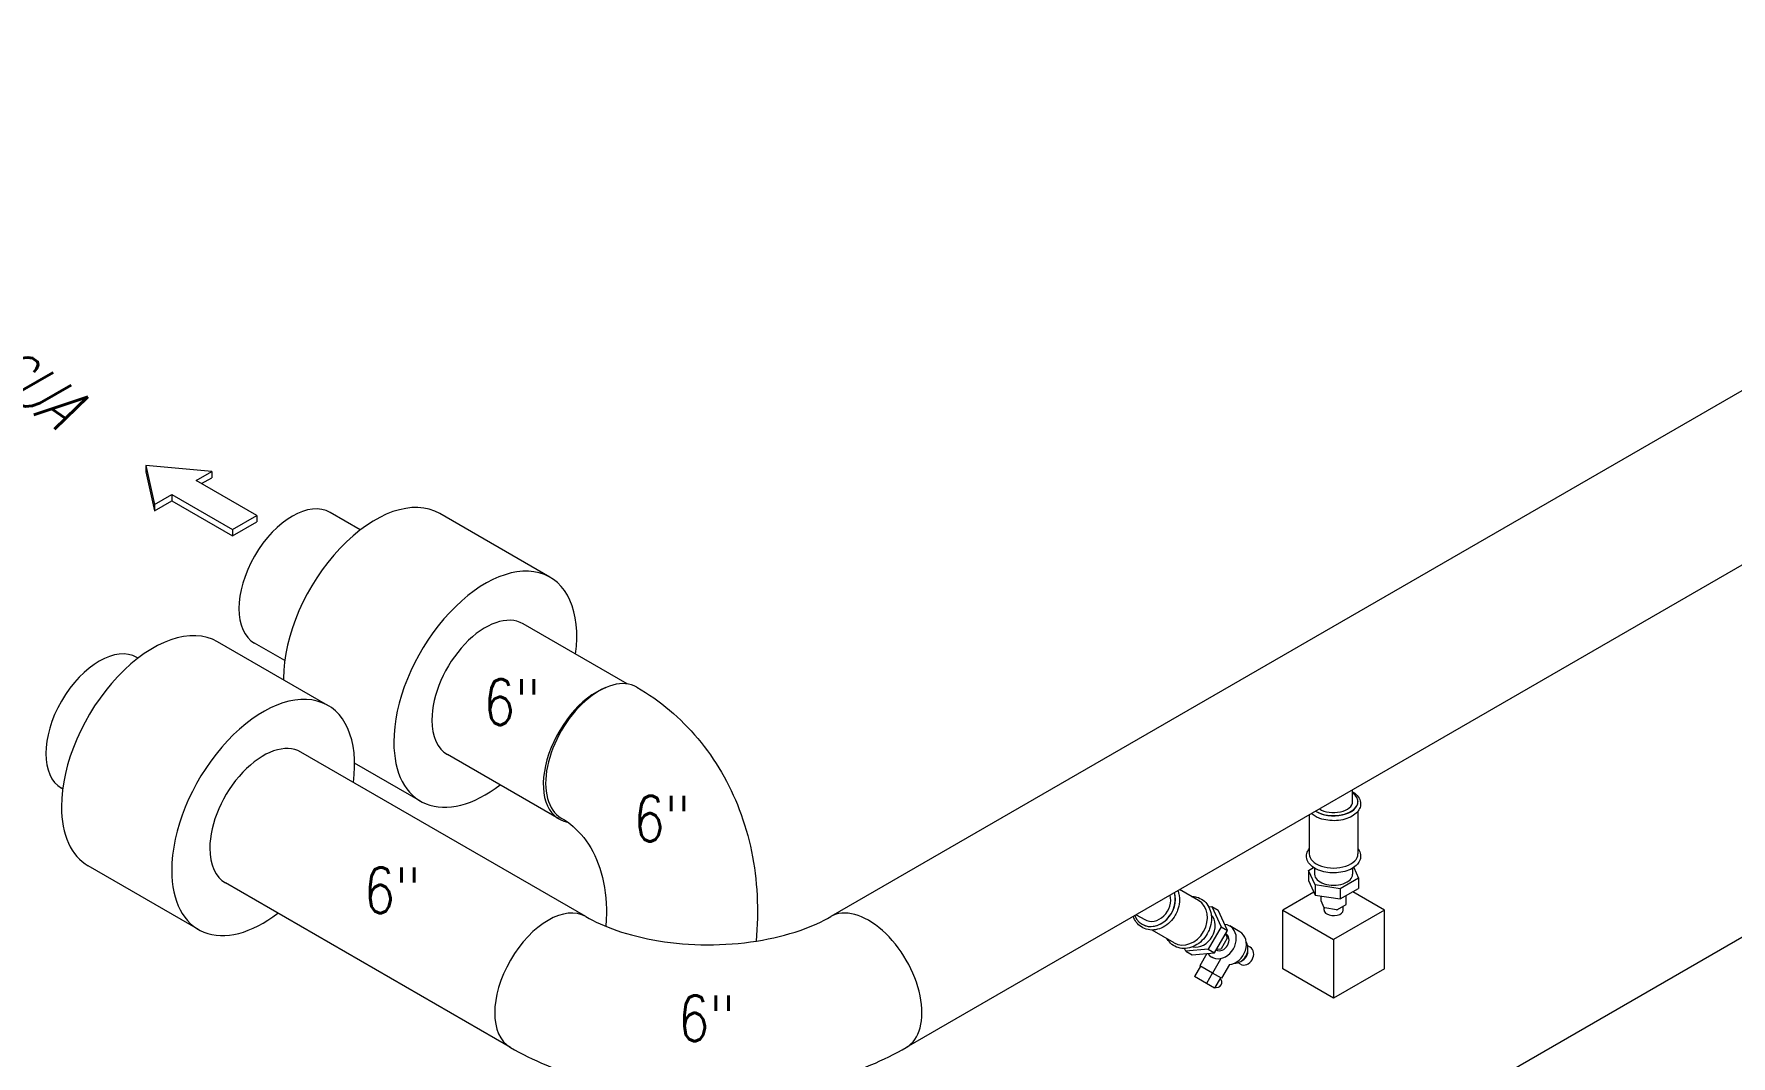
# Model space of a CAD drawing. Header units: millimetres. Extents: x -312439 to 477422, y -331570 to 212570.
# Drawn here: x 343380 to 348012, y 103533 to 106323 of the extents above; entities that cross this region are included whole.
import ezdxf

# ---------------------------------------------------------------- set-up
doc = ezdxf.new("R2010")
doc.units = ezdxf.units.MM
doc.layers.add('ARCONDTEXTO', color=4, linetype='Continuous')
doc.styles.add('ROMANS', font='romans.shx', dxfattribs={"height": 187.5})

msp = doc.modelspace()

# ---------------------------------------------------------------- linework, layer by layer
at = {"color": 5, "linetype": 'Continuous', "lineweight": 0, "extrusion": (-1.11022e-16, 0.816497, 0.57735)}
for p, q in [((350724.811, 106898.963), (345554.74, 103914.021)), ((350930.936, 106541.945), (345760.864, 103557.003)), ((344270.567, 104969.545), (344188.239, 105017.077)), ((344788.322, 104840.324), (344487.394, 105014.065)), ((344999.053, 104548.953), (344714.837, 104713.045)), ((344182.104, 104490.324), (343881.176, 104664.065)), ((344064.442, 104612.527), (343982.114, 104660.059)), ((343664.349, 104619.545), (343661.171, 104621.38)), ((349090.557, 104463.375), (346236.683, 102815.69)), ((344886.352, 103914.021), (344108.62, 104363.045)), ((344812.762, 104180.484), (344508.713, 104356.027)), ((344435.228, 104228.748), (344255.208, 104332.682)), ((343458.224, 104262.527), (343455.047, 104264.361)), ((346978.909, 104227.897), (346978.909, 104260.242)), ((346993.537, 104227.897), (346993.537, 104227.476)), ((346860.423, 104191.833), (346860.423, 104084.994)), ((346993.537, 104201.359), (346993.537, 104084.994)), ((343829.01, 103878.748), (343528.082, 104052.489)), ((344680.227, 103557.003), (343902.495, 104006.027)), ((346558.396, 103957.817), (346506.745, 103987.637)), ((346388.258, 103919.229), (346411.639, 103905.73)), ((346404.584, 103892.913), (346404.326, 103893.062)), ((346491.838, 103842.536), (346431.445, 103877.404))]:
    msp.add_line(p, q, dxfattribs=at)
at = {"color": 4, "linetype": 'Continuous', "lineweight": 0, "extrusion": (3.33067e-16, 0.816497, 0.57735)}
for p, q in [((343685.442, 105144.999), (343709.306, 105038.621)), ((343865.458, 105128.775), (343685.442, 105144.999)), ((343685.442, 105144.999), (343685.442, 105127.912)), ((343685.442, 105127.912), (343709.306, 105021.535)), ((343822.716, 105104.098), (343865.458, 105128.775)), ((343987.815, 105008.779), (343822.716, 105104.098)), ((343837.514, 105095.555), (343865.458, 105111.689)), ((343865.458, 105128.775), (343865.458, 105111.689)), ((343709.306, 105038.621), (343756.284, 105065.744)), ((343756.284, 105065.744), (343921.382, 104970.424)), ((343756.284, 105065.744), (343756.284, 105048.657)), ((343709.306, 105021.535), (343756.284, 105048.657)), ((343709.306, 105038.621), (343709.306, 105021.535)), ((343756.284, 105048.657), (343921.382, 104953.337)), ((343921.382, 104970.424), (343987.815, 105008.779)), ((343987.815, 105008.779), (343987.815, 104991.692)), ((343921.382, 104953.337), (343987.815, 104991.692)), ((343921.382, 104970.424), (343921.382, 104953.337))]:
    msp.add_line(p, q, dxfattribs=at)
at = {"color": 2, "linetype": 'Continuous', "lineweight": 0, "extrusion": (-1.11022e-16, 0.816497, 0.57735)}
for p, q in [((346858.679, 104040.196), (346872.244, 104048.027)), ((346858.679, 104040.196), (346858.679, 104012.196)), ((346876.98, 104000.762), (346858.679, 104040.196)), ((346875.051, 104046.231), (346875.051, 104029.629)), ((346978.909, 104046.231), (346978.909, 104029.629)), ((346981.81, 104048.09), (346995.281, 104019.063)), ((346858.679, 104012.196), (346876.98, 103972.762)), ((346945.281, 103990.196), (346876.98, 104000.762)), ((346876.98, 104000.762), (346876.98, 103972.762)), ((346995.281, 104019.063), (346945.281, 103990.196)), ((346945.281, 103962.196), (346995.281, 103991.063)), ((346945.281, 103990.196), (346945.281, 103962.196)), ((346995.281, 104019.063), (346995.281, 103991.063)), ((346585.958, 103941.062), (346594.379, 103941.838)), ((346594.379, 103941.838), (346620, 103886.219)), ((346594.379, 103941.838), (346611.526, 103931.938)), ((346873.222, 103980.861), (346788.198, 103931.772)), ((346876.98, 103972.762), (346945.281, 103962.196)), ((346893.034, 103957.125), (346893.034, 103970.278)), ((346901.716, 103938.283), (346893.094, 103956.86)), ((346900.893, 103931.772), (346900.893, 103940.056)), ((346960.408, 103946.447), (346936.853, 103932.847)), ((346953.067, 103931.772), (346953.067, 103942.208)), ((346960.927, 103947.169), (346960.927, 103971.228)), ((347065.762, 103931.772), (346979.174, 103981.764)), ((346637.147, 103876.319), (346611.526, 103931.938)), ((346788.198, 103771.52), (346788.198, 103931.772)), ((346788.198, 103931.772), (346926.98, 103851.646)), ((346935.144, 103932.583), (346902.967, 103937.561)), ((347065.762, 103931.772), (346926.98, 103851.646)), ((347065.762, 103771.52), (347065.762, 103931.772)), ((346620, 103886.219), (346584.644, 103824.982)), ((346601.791, 103815.082), (346637.147, 103876.319)), ((346636.45, 103855.13), (346619.794, 103826.281)), ((346620, 103886.219), (346637.147, 103876.319)), ((346631.841, 103867.129), (346636.591, 103856.818)), ((346671.002, 103872.608), (346643.483, 103888.495)), ((346926.98, 103851.646), (346926.98, 103691.394)), ((346523.666, 103819.365), (346520.128, 103827.044)), ((346584.644, 103824.982), (346523.666, 103819.365)), ((346523.666, 103819.365), (346540.813, 103809.465)), ((346540.813, 103809.465), (346601.791, 103815.082)), ((346580.831, 103813.151), (346561.705, 103780.027)), ((346584.644, 103824.982), (346601.791, 103815.082)), ((346597.4, 103801.786), (346594.416, 103803.509)), ((346618.402, 103825.315), (346607.098, 103824.274)), ((346699.316, 103830.178), (346692.587, 103834.063)), ((346564.111, 103778.638), (346547.755, 103750.309)), ((346596.4, 103759.995), (346561.705, 103780.027)), ((346596.099, 103760.168), (346579.743, 103731.84)), ((346618.033, 103797.463), (346596.4, 103759.995)), ((346620.934, 103745.83), (346596.4, 103759.995)), ((346642.568, 103783.299), (346620.934, 103745.83)), ((346672.837, 103784.315), (346666.108, 103788.2)), ((346926.98, 103691.394), (346788.198, 103771.52)), ((347065.762, 103771.52), (346926.98, 103691.394)), ((346579.743, 103731.84), (346547.755, 103750.309)), ((346602.172, 103718.89), (346579.743, 103731.84)), ((346618.528, 103747.219), (346602.172, 103718.89)), ((346603.808, 103721.724), (346604.17, 103721.515)), ((346616.893, 103744.387), (346617.255, 103744.178))]:
    msp.add_line(p, q, dxfattribs=at)
at = {"color": 5, "linetype": 'Continuous', "lineweight": 0}
for centre, major_axis, ratio, start_param, end_param in [((344310.847, 104708.277), (-176.547, -305.788), 0.57735027, 3.14159265, 5.49778714), ((344085.177, 104838.568), (103.062, 178.509), 0.57735027, 0, 3.14159265), ((344611.775, 104534.536), (176.547, 305.788), 0.57735027, 5.33574948, 8.6393798), ((344611.775, 104534.536), (-103.062, -178.509), 0.57735027, 3.14159265, 5.49778714), ((343704.629, 104358.277), (-176.547, -305.788), 0.57735027, 3.14159265, 5.49778714), ((343558.109, 104442.871), (103.062, 178.509), 0.57735027, 0, 3.14159265), ((344310.847, 104708.277), (-176.547, -305.788), 0.57735027, 5.49778714, 5.51169713), ((344922.207, 104361.579), (-103.062, -178.509), 0.57735027, 3.14159265, 6.28318531), ((344005.557, 104184.536), (176.547, 305.788), 0.57735027, 5.33574948, 8.6393798), ((344915.824, 104358.993), (103.062, 178.509), 0.57735027, 0.61508992, 3.34928026), ((344611.775, 104534.536), (-103.062, -178.509), 0.57735027, 5.49778714, 6.28318531), ((344005.557, 104184.536), (-103.062, -178.509), 0.57735027, 3.14159265, 5.49778714), ((344611.775, 104534.536), (176.547, 305.788), 0.57735027, 2.35619449, 4.08902848), ((346926.98, 104227.476), (66.557, 0), 0.57735027, 3.87572764, 6.28318531), ((346926.98, 104227.897), (66.557, 0), 0.57735027, 3.88348995, 6.95896453), ((346926.98, 104227.897), (51.929, 0), 0.57735027, 3.87122487, 6.28318531), ((343704.629, 104358.277), (-176.547, -305.788), 0.57735027, 5.49778714, 6.28318531), ((344005.557, 104184.536), (-103.062, -178.509), 0.57735027, 5.49778714, 6.28318531), ((346926.98, 104084.994), (66.557, 0), 0.57735027, 3.14159265, 6.28318531), ((344005.557, 104184.536), (176.547, 305.788), 0.57735027, 2.35619449, 4.08902848), ((344783.29, 103735.512), (103.062, 178.509), 0.57735027, 0, 3.14159265), ((345657.802, 103735.512), (-103.062, 178.509), 0.57735027, 3.14159265, 6.28318531), ((346437.604, 103950.702), (33.279, 57.64), 0.81648091, 2.57094248, 5.62285797), ((346437.862, 103950.553), (33.279, 57.64), 0.81648091, 3.14159265, 5.62733879), ((346437.604, 103950.702), (25.965, 44.972), 0.81648091, 3.14159265, 5.61021498), ((346525.117, 103900.176), (33.279, 57.64), 0.81648091, 3.14159265, 6.28315817), ((346525.117, 103900.176), (33.279, 57.64), 0.81648091, 6.28315817, 6.28318531)]:
    msp.add_ellipse(centre, major_axis=major_axis, ratio=ratio, start_param=start_param, end_param=end_param, dxfattribs=at)
at = {"color": 2, "linetype": 'Continuous', "lineweight": 0}
for centre, major_axis, ratio, start_param, end_param in [((346926.98, 104029.629), (51.929, 0), 0.57735027, 3.14159265, 6.28318531), ((346894.803, 103957.125), (-1.769, 0), 0.57735027, 0, 0.26179939), ((346959.157, 103947.169), (1.769, 0), 0.57735027, 5.49778714, 6.28318531), ((346559.022, 103880.601), (-25.965, -44.972), 0.81648091, 0.242562, 2.89903065), ((346618.95, 103846.002), (-24.533, -42.493), 0.81648091, 5.9194995, 9.78848424), ((346926.98, 103931.772), (26.087, 0), 0.57735027, 3.14159265, 3.92699082), ((346903.425, 103938.547), (-1.769, 0), 0.57735027, 0.26179939, 1.30899694), ((346926.98, 103931.772), (26.087, 0), 0.57735027, 3.92699082, 6.28318531), ((346935.602, 103933.569), (-1.769, 0), 0.57735027, 1.30899694, 2.35619449), ((346618.95, 103846.002), (13.044, 22.592), 0.81648091, 3.16976371, 6.25495997), ((346635.199, 103855.852), (-0.885, -1.532), 0.81648091, 1.57076919, 2.61796674), ((346646.468, 103830.114), (24.533, 42.493), 0.81648091, 3.66516429, 6.28318531), ((346618.543, 103827.003), (-0.885, -1.532), 0.81648091, 0.52357164, 1.57076919), ((346662.12, 103821.078), (-17.991, -31.162), 0.81648091, 0.40169019, 1.57076919), ((346670.298, 103816.356), (13.24, 22.932), 0.81648091, 3.99069472, 4.71236184), ((346662.12, 103821.078), (-17.991, -31.162), 0.81648091, 1.57076919, 2.73990247), ((346670.298, 103816.356), (13.24, 22.932), 0.81648091, 4.71236184, 5.43408324), ((346686.077, 103807.246), (-13.24, -22.932), 0.81648091, 1.57076919, 3.14159265), ((346686.077, 103807.246), (-13.24, -22.932), 0.81648091, 0, 1.57076919), ((346610.712, 103732.846), (-6.542, -11.332), 0.81648091, 0, 1.57076919), ((346610.712, 103732.846), (-6.542, -11.332), 0.81648091, 1.57076919, 3.14159265)]:
    msp.add_ellipse(centre, major_axis=major_axis, ratio=ratio, start_param=start_param, end_param=end_param, dxfattribs=at)
at = {"color": 5, "linetype": 'Continuous', "lineweight": 0}
for points, knots in [([(345025.269, 104540.088), (345088.421, 104503.627), (345144.958, 104455.86), (345240.012, 104342.582), (345278.013, 104276.756), (345333.343, 104132.005), (345349.407, 104052.566), (345355.712, 103930.52), (345354.716, 103888.724), (345350.714, 103847.065)], [4.71238898, 4.71238898, 4.71238898, 4.71238898, 5.00124368, 5.00124368, 5.29791829, 5.29791829, 5.61207756, 5.61207756, 5.77383992, 5.77383992, 5.77383992, 5.77383992]), ([(346978.909, 104254.295), (346979.44, 104253.974), (346979.963, 104253.648), (346986.083, 104249.71), (346990.814, 104245.45), (346997.574, 104236.103), (346999.762, 104231.069), (347001.211, 104221.224), (347000.78, 104216.501), (346997.803, 104207.447), (346995.216, 104203.143), (346987.985, 104194.915), (346983.113, 104191.098), (346971.578, 104184.49), (346964.825, 104181.764), (346950.328, 104177.774), (346942.589, 104176.508), (346926.898, 104175.511), (346918.951, 104175.773), (346903.559, 104177.795), (346896.119, 104179.556), (346884.63, 104183.691), (346880.253, 104185.693), (346876.26, 104187.998)], [3.16483362, 3.16483362, 3.16483362, 3.16483362, 3.19573225, 3.19573225, 3.53144164, 3.53144164, 3.84222219, 3.84222219, 4.11459841, 4.11459841, 4.39655275, 4.39655275, 4.71632468, 4.71632468, 5.05291947, 5.05291947, 5.38826216, 5.38826216, 5.72152189, 5.72152189, 6.05524298, 6.05524298, 6.28318531, 6.28318531, 6.28318531, 6.28318531]), ([(344819.145, 104183.069), (344842.039, 104169.851), (344862.528, 104152.275), (344898.337, 104106.933), (344913.59, 104079.023), (344935.367, 104013.316), (344941.831, 103975.605), (344942.592, 103919.524), (344941.967, 103903.739), (344940.468, 103887.688)], [4.71238898, 4.71238898, 4.71238898, 4.71238898, 5.02654825, 5.02654825, 5.34070751, 5.34070751, 5.65296955, 5.65296955, 5.77088234, 5.77088234, 5.77088234, 5.77088234]), ([(346876.26, 104045.517), (346870.365, 104048.92), (346865.301, 104052.986), (346857.72, 104062.074), (346855.079, 104067.061), (346852.814, 104076.958), (346852.87, 104081.764), (346855.179, 104090.921), (346857.397, 104095.255), (346860.423, 104099.167)], [0, 0, 0, 0, 0.33655387, 0.33655387, 0.65399421, 0.65399421, 0.929963, 0.929963, 1.20542119, 1.20542119, 1.20542119, 1.20542119]), ([(346993.537, 104099.167), (346993.806, 104098.82), (346994.069, 104098.469), (346997.574, 104093.622), (346999.762, 104088.588), (347001.211, 104078.743), (347000.78, 104074.02), (346997.803, 104064.965), (346995.216, 104060.661), (346987.985, 104052.434), (346983.113, 104048.617), (346971.578, 104042.009), (346964.825, 104039.283), (346950.328, 104035.293), (346942.589, 104034.026), (346926.898, 104033.03), (346918.951, 104033.292), (346903.559, 104035.314), (346896.119, 104037.075), (346884.63, 104041.21), (346880.253, 104043.212), (346876.26, 104045.517)], [3.50696779, 3.50696779, 3.50696779, 3.50696779, 3.53144164, 3.53144164, 3.84222219, 3.84222219, 4.11459841, 4.11459841, 4.39655275, 4.39655275, 4.71632468, 4.71632468, 5.05291947, 5.05291947, 5.38826216, 5.38826216, 5.72152189, 5.72152189, 6.05524298, 6.05524298, 6.28318531, 6.28318531, 6.28318531, 6.28318531]), ([(346501.816, 103984.791), (346502.947, 103981.938), (346503.876, 103978.975), (346506.259, 103968.919), (346506.813, 103961.482), (346505.721, 103946.367), (346504.041, 103938.687), (346499.598, 103926.591), (346497.445, 103921.994), (346494.915, 103917.613)], [5.286288911, 5.286288911, 5.286288911, 5.286288911, 5.42576824, 5.42576824, 5.747275256, 5.747275256, 6.073959588, 6.073959588, 6.283185307, 6.283185307, 6.283185307, 6.283185307]), ([(346538.848, 103969.102), (346543.749, 103969.099), (346548.589, 103968.469), (346559.543, 103965.509), (346565.48, 103962.639), (346575.894, 103954.9), (346580.375, 103950.051), (346587.565, 103938.804), (346590.234, 103932.381), (346593.514, 103918.542), (346594.068, 103911.106), (346592.976, 103895.991), (346591.295, 103888.311), (346586.853, 103876.215), (346584.699, 103871.617), (346582.17, 103867.237)], [4.27249088, 4.27249088, 4.27249088, 4.27249088, 4.49879647, 4.49879647, 4.80679104, 4.80679104, 5.11292047, 5.11292047, 5.42576824, 5.42576824, 5.74727526, 5.74727526, 6.07395959, 6.07395959, 6.28318531, 6.28318531, 6.28318531, 6.28318531]), ([(344886.352, 103914.021), (344909.636, 103900.578), (344938.213, 103887.502), (345004.967, 103864.49), (345043.555, 103854.751), (345126.997, 103841.013), (345172.031, 103837.253), (345262.877, 103836.895), (345308.683, 103840.4), (345394.778, 103854.05), (345435.118, 103864.116), (345503.098, 103887.601), (345531.544, 103900.629), (345554.74, 103914.021)], [0, 0, 0, 0, 0.2471265, 0.2471265, 0.50760913, 0.50760913, 0.77855804, 0.77855804, 1.053397, 1.053397, 1.32461508, 1.32461508, 1.57079633, 1.57079633, 1.57079633, 1.57079633]), ([(346494.915, 103917.613), (346490.941, 103910.73), (346486.037, 103904.384), (346474.846, 103893.412), (346468.563, 103888.783), (346455.251, 103881.763), (346448.229, 103879.354), (346434.226, 103877.067), (346427.246, 103877.141), (346414.124, 103879.752), (346407.97, 103882.221), (346397.051, 103889.24), (346392.278, 103893.759), (346384.973, 103903.716), (346382.242, 103908.981), (346380.282, 103914.624)], [0, 0, 0, 0, 0.32876931, 0.32876931, 0.65688667, 0.65688667, 0.98212082, 0.98212082, 1.30045889, 1.30045889, 1.60974194, 1.60974194, 1.91547463, 1.91547463, 2.18550589, 2.18550589, 2.18550589, 2.18550589]), ([(346582.17, 103867.237), (346578.196, 103860.353), (346573.292, 103854.007), (346562.101, 103843.035), (346555.818, 103838.406), (346542.506, 103831.386), (346535.484, 103828.977), (346521.481, 103826.691), (346514.501, 103826.764), (346501.379, 103829.375), (346495.225, 103831.845), (346484.306, 103838.863), (346479.533, 103843.382), (346474.446, 103850.316), (346473.323, 103852.037), (346472.291, 103853.822)], [0, 0, 0, 0, 0.32876931, 0.32876931, 0.65688667, 0.65688667, 0.98212082, 0.98212082, 1.30045889, 1.30045889, 1.60974194, 1.60974194, 1.91547463, 1.91547463, 2.01069443, 2.01069443, 2.01069443, 2.01069443]), ([(344680.227, 103557.003), (344742.206, 103521.22), (344810.08, 103493.161), (344953.196, 103451.06), (345028.466, 103437.074), (345181.616, 103423.069), (345259.476, 103423.069), (345412.626, 103437.074), (345487.895, 103451.06), (345631.012, 103493.161), (345698.886, 103521.22), (345760.864, 103557.003)], [0, 0, 0, 0, 0.31415927, 0.31415927, 0.62831853, 0.62831853, 0.9424778, 0.9424778, 1.25663706, 1.25663706, 1.57079633, 1.57079633, 1.57079633, 1.57079633])]:
    msp.add_open_spline(points, degree=3, knots=knots, dxfattribs=at)
msp.add_open_spline([(346876.26, 104187.998), (346872.558, 104190.135), (346869.186, 104192.534), (346866.221, 104195.181)], degree=3, dxfattribs=at)

# ---------------------------------------------------------------- texts
at = {"layer": 'ARCONDTEXTO', "linetype": 'Continuous', "lineweight": -3, "style": 'ROMANS', "oblique": 25, "width": 0.8}
msp.add_text('SAIDA DA AGUA', height=125, rotation=325, dxfattribs=at).set_placement((342614.134, 105819.173))
at = {"layer": 'ARCONDTEXTO', "linetype": 'Continuous', "lineweight": -3, "style": 'ROMANS', "width": 0.8}
for p in [(344607.285, 104436.56), (345016.327, 104118.621), (344280.051, 103923.315), (345138.01, 103573.788)]:
    msp.add_text('6"', height=125, dxfattribs=at).set_placement(p)

doc.saveas('drawing.dxf')
